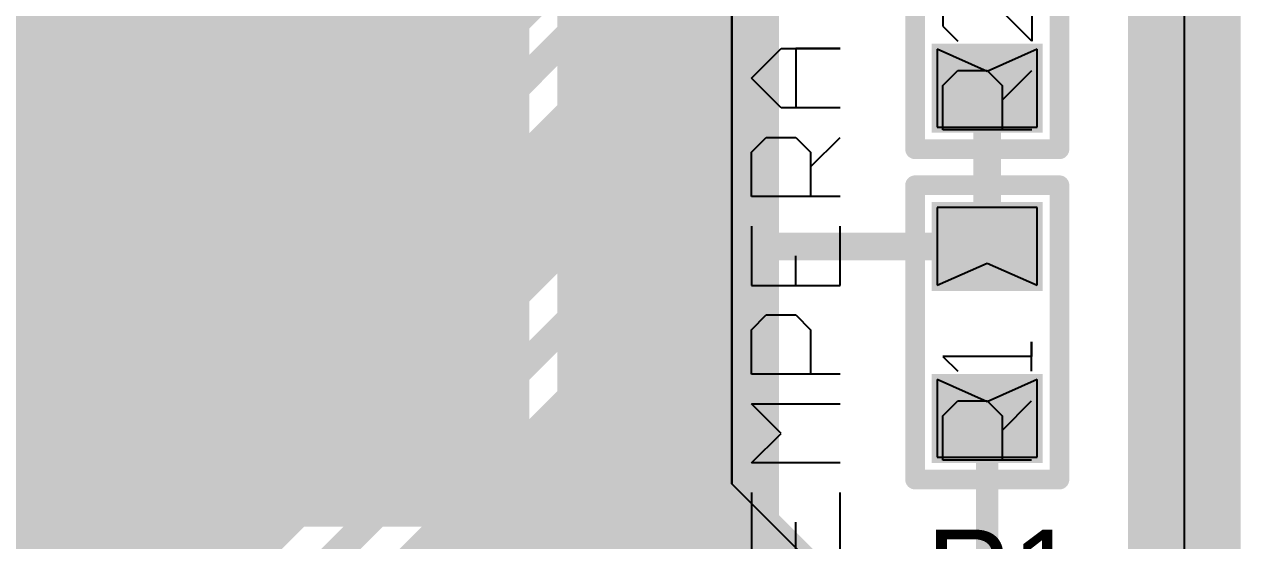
# Model space of a CAD drawing. Header units: millimetres. Extents: x 0.11 to 5.67, y 0.55 to 4.24.
# Drawn here: x 5.0157 to 5.4472, y 2.4734 to 2.6565 of the extents above; entities that cross this region are included whole.
import ezdxf

# ---------------------------------------------------------------- set-up
doc = ezdxf.new("R2010")
doc.units = ezdxf.units.MM
doc.header["$MEASUREMENT"] = 0
for name, color, linetype in [('BottomLayer', 5, 'Continuous'), ('InternalPlane1', 76, 'Continuous'), ('InternalPlane2', 16, 'Continuous'), ('KeepOutLayer', 6, 'Continuous'), ('Mechanical3', 76, 'Continuous'), ('TopLayer', 1, 'Continuous'), ('TopOverlay', 2, 'Continuous'), ('TopPaste', 8, 'Continuous'), ('TopSolder', 216, 'Continuous')]:
    doc.layers.add(name, color=color, linetype=linetype)

# ---------------------------------------------------------------- blocks, each defined once
blk = doc.blocks.new('RC0603_172')
at = {"layer": 'Mechanical3'}
for p, q in [((-0.0452756, -0.015748), (-0.0452756, 0.0157379)), ((-0.0452756, 0.0157379), (-0.0295326, 0.0157379)), ((-0.0295326, 0.0157379), (-0.024285, 0.0104903)), ((-0.008542, 0.0157379), (-0.0137897, 0.0104903)), ((0.0019533, 0.0157379), (-0.008542, 0.0157379)), ((0.0072009, 0.0104903), (0.0019533, 0.0157379)), ((-0.024285, 0.0104903), (-0.024285, -5e-06)), ((0.0072009, 0.0052426), (0.0072009, 0.0104903)), ((-0.0137897, -0.015748), (0.0072009, 0.0052426)), ((-0.024285, -5e-06), (-0.0295326, -0.0052527)), ((-0.0295326, -0.0052527), (-0.0452756, -0.0052527)), ((-0.0347803, -0.0052527), (-0.024285, -0.015748)), ((0.0072009, -0.015748), (-0.0137897, -0.015748))]:
    blk.add_line(p, q, dxfattribs=at)
at = {"layer": 'TopLayer'}
for points in [[(-0.0442913, -0.0177165), (-0.0167323, -0.0177165), (-0.0442913, 0.0177165), (-0.0167323, 0.0177165)], [(0.0442677, 0.0177165), (0.0167087, 0.0177165), (0.0442677, -0.0177165), (0.0167087, -0.0177165)]]:
    blk.add_solid(points, dxfattribs=at)
at = {"layer": 'TopOverlay', "const_width": 0.0070079}
for points in [[(-0.0521653, 0.0255906), (-0.0521653, -0.0255906)], [(-0.0521653, 0.0255906), (0.0521654, 0.0255906)], [(0.0521654, 0.0255906), (0.0521654, -0.0255906)], [(-0.0521653, -0.0255906), (0.0521654, -0.0255906)]]:
    blk.add_lwpolyline(points, dxfattribs=at)
at = {"layer": 'TopOverlay', "const_width": 0.0035039}
for points in [[(-0.0539173, 0.0255906, 1), (-0.0504133, 0.0255906, 1)], [(-0.0539173, 0.0255906, 1), (-0.0504133, 0.0255906, 1)], [(0.0504134, 0.0255906, 1), (0.0539174, 0.0255906, 1)], [(0.0504134, 0.0255906, 1), (0.0539174, 0.0255906, 1)], [(-0.0539173, -0.0255906, 1), (-0.0504133, -0.0255906, 1)], [(-0.0539173, -0.0255906, 1), (-0.0504133, -0.0255906, 1)], [(0.0504134, -0.0255906, 1), (0.0539174, -0.0255906, 1)], [(0.0504134, -0.0255906, 1), (0.0539174, -0.0255906, 1)]]:
    blk.add_lwpolyline(points, format="xyb", close=True, dxfattribs=at)
at = {"layer": 'TopPaste'}
for p, q in [((-0.0442913, 0.0177165), (-0.0442913, -0.0177165)), ((-0.0167323, 0.0177165), (-0.0442913, 0.0177165)), ((-0.0246063, 0), (-0.0167323, 0.0177165)), ((0.0442677, 0.0177165), (0.0167087, 0.0177165)), ((0.0167087, 0.0177165), (0.0245827, 0)), ((0.0442677, -0.0177165), (0.0442677, 0.0177165)), ((-0.0167323, -0.0177165), (-0.0246063, 0)), ((0.0245827, 0), (0.0167087, -0.0177165)), ((-0.0442913, -0.0177165), (-0.0167323, -0.0177165)), ((0.0167087, -0.0177165), (0.0442677, -0.0177165))]:
    blk.add_line(p, q, dxfattribs=at)
at = {"layer": 'TopSolder'}
for points in [[(-0.0462598, -0.019685), (-0.0147638, -0.019685), (-0.0462598, 0.019685), (-0.0147638, 0.019685)], [(0.0462362, 0.019685), (0.0147402, 0.019685), (0.0462362, -0.019685), (0.0147402, -0.019685)]]:
    blk.add_solid(points, dxfattribs=at)
blk = doc.blocks.new('RC0603_173')
at = {"layer": 'Mechanical3'}
for p, q in [((-0.0452756, -0.015748), (-0.0452756, 0.0157379)), ((-0.0452756, 0.0157379), (-0.0295326, 0.0157379)), ((-0.0295326, 0.0157379), (-0.024285, 0.0104903)), ((-0.008542, 0.0157379), (-0.0137897, 0.0104903)), ((-0.008542, -0.015748), (-0.008542, 0.0157379)), ((-0.024285, 0.0104903), (-0.024285, -5e-06)), ((-0.024285, -5e-06), (-0.0295326, -0.0052527)), ((-0.0295326, -0.0052527), (-0.0452756, -0.0052527)), ((-0.0347803, -0.0052527), (-0.024285, -0.015748)), ((-0.0137897, -0.015748), (-0.0032944, -0.015748)), ((-0.0032944, -0.015748), (-0.008542, -0.015748))]:
    blk.add_line(p, q, dxfattribs=at)
at = {"layer": 'TopLayer'}
for points in [[(-0.0442913, -0.0177165), (-0.0167323, -0.0177165), (-0.0442913, 0.0177165), (-0.0167323, 0.0177165)], [(0.0442677, 0.0177165), (0.0167087, 0.0177165), (0.0442677, -0.0177165), (0.0167087, -0.0177165)]]:
    blk.add_solid(points, dxfattribs=at)
at = {"layer": 'TopOverlay', "const_width": 0.0070079}
for points in [[(-0.0521653, 0.0255906), (-0.0521653, -0.0255906)], [(-0.0521653, 0.0255906), (0.0521654, 0.0255906)], [(0.0521654, 0.0255906), (0.0521654, -0.0255906)], [(-0.0521653, -0.0255906), (0.0521654, -0.0255906)]]:
    blk.add_lwpolyline(points, dxfattribs=at)
at = {"layer": 'TopOverlay', "const_width": 0.0035039}
for points in [[(-0.0539173, 0.0255906, 1), (-0.0504133, 0.0255906, 1)], [(-0.0539173, 0.0255906, 1), (-0.0504133, 0.0255906, 1)], [(0.0504134, 0.0255906, 1), (0.0539174, 0.0255906, 1)], [(0.0504134, 0.0255906, 1), (0.0539174, 0.0255906, 1)], [(-0.0539173, -0.0255906, 1), (-0.0504133, -0.0255906, 1)], [(-0.0539173, -0.0255906, 1), (-0.0504133, -0.0255906, 1)], [(0.0504134, -0.0255906, 1), (0.0539174, -0.0255906, 1)], [(0.0504134, -0.0255906, 1), (0.0539174, -0.0255906, 1)]]:
    blk.add_lwpolyline(points, format="xyb", close=True, dxfattribs=at)
at = {"layer": 'TopPaste'}
for p, q in [((-0.0442913, 0.0177165), (-0.0442913, -0.0177165)), ((-0.0167323, 0.0177165), (-0.0442913, 0.0177165)), ((-0.0246063, 0), (-0.0167323, 0.0177165)), ((0.0442677, 0.0177165), (0.0167087, 0.0177165)), ((0.0167087, 0.0177165), (0.0245827, 0)), ((0.0442677, -0.0177165), (0.0442677, 0.0177165)), ((-0.0167323, -0.0177165), (-0.0246063, 0)), ((0.0245827, 0), (0.0167087, -0.0177165)), ((-0.0442913, -0.0177165), (-0.0167323, -0.0177165)), ((0.0167087, -0.0177165), (0.0442677, -0.0177165))]:
    blk.add_line(p, q, dxfattribs=at)
at = {"layer": 'TopSolder'}
for points in [[(-0.0462598, -0.019685), (-0.0147638, -0.019685), (-0.0462598, 0.019685), (-0.0147638, 0.019685)], [(0.0462362, 0.019685), (0.0147402, 0.019685), (0.0462362, -0.019685), (0.0147402, -0.019685)]]:
    blk.add_solid(points, dxfattribs=at)

msp = doc.modelspace()

# ---------------------------------------------------------------- linework, layer by layer
at = {"layer": 'BottomLayer'}
for p, q in [((5.4271653, 2.7367127), (5.4271653, 2.4621064)), ((5.2667323, 2.4936024), (5.2667323, 2.6934056)), ((5.2982283, 2.4621064), (5.2667323, 2.4936024))]:
    msp.add_line(p, q, dxfattribs=at)
for points, const_width in [([(5.2440945, 2.4812992), (5.2440945, 2.9891732)], 0.0787402), ([(5.1909449, 2.5033144), (5.1909449, 2.967158)], 0.007874), ([(4.5758478, 2.6604261), (5.1909449, 2.6604261)], 0.007874), ([(4.5694928, 2.6525521), (5.1909449, 2.6525521)], 0.007874), ([(3.9128033, 2.6446781), (5.1909449, 2.6446781)], 0.007874), ([(3.9133786, 2.6368041), (5.1909449, 2.6368041)], 0.007874), ([(3.9125095, 2.6289301), (5.1909449, 2.6289301)], 0.007874), ([(3.910102, 2.6210561), (5.1909449, 2.6210561)], 0.007874), ([(3.9058467, 2.6131821), (5.1909449, 2.6131821)], 0.007874), ([(3.8989377, 2.6053081), (5.1909449, 2.6053081)], 0.007874), ([(4.8359637, 2.5974341), (5.1909449, 2.5974341)], 0.007874), ([(4.8430321, 2.5895601), (5.1909449, 2.5895601)], 0.007874), ([(4.8459803, 2.5816861), (5.1909449, 2.5816861)], 0.007874), ([(4.8462849, 2.5738121), (5.1909449, 2.5738121)], 0.007874), ([(4.8440503, 2.5659381), (5.1909449, 2.5659381)], 0.007874), ([(4.8383275, 2.5580641), (5.1909449, 2.5580641)], 0.007874), ([(4.1481102, 2.5501901), (5.1909449, 2.5501901)], 0.007874), ([(4.1481102, 2.5423161), (5.1909449, 2.5423161)], 0.007874), ([(4.1481102, 2.5344421), (5.1909449, 2.5344421)], 0.007874), ([(4.1481102, 2.5265681), (5.1909449, 2.5265681)], 0.007874), ([(4.1481102, 2.5186941), (5.1909449, 2.5186941)], 0.007874), ([(5.1919292, 2.4291339), (5.2440945, 2.4812992)], 0.0787402), ([(3.9065863, 2.5108201), (5.1909449, 2.5108201)], 0.007874), ([(3.899218, 2.5029461), (5.1905766, 2.5029461)], 0.007874), ([(5.169914, 2.4822835), (5.1909449, 2.5033144)], 0.007874), ([(3.8856154, 2.4950721), (5.1827026, 2.4950721)], 0.007874), ([(3.4890979, 2.4871981), (5.1748286, 2.4871981)], 0.007874), ([(4.7362205, 2.4822835), (5.169914, 2.4822835)], 0.007874)]:
    msp.add_lwpolyline(points, dxfattribs=dict(at, const_width=const_width))
for points, const_width in [([(5.1889764, 2.6604261, 1), (5.1929134, 2.6604261, 1)], 0.003937), ([(5.1889764, 2.6525521, 1), (5.1929134, 2.6525521, 1)], 0.003937), ([(5.1889764, 2.6446781, 1), (5.1929134, 2.6446781, 1)], 0.003937), ([(5.1889764, 2.6368041, 1), (5.1929134, 2.6368041, 1)], 0.003937), ([(5.1889764, 2.6289301, 1), (5.1929134, 2.6289301, 1)], 0.003937), ([(5.1889764, 2.6210561, 1), (5.1929134, 2.6210561, 1)], 0.003937), ([(5.1889764, 2.6131821, 1), (5.1929134, 2.6131821, 1)], 0.003937), ([(5.1889764, 2.6053081, 1), (5.1929134, 2.6053081, 1)], 0.003937), ([(5.1889764, 2.5974341, 1), (5.1929134, 2.5974341, 1)], 0.003937), ([(5.1889764, 2.5895601, 1), (5.1929134, 2.5895601, 1)], 0.003937), ([(5.1889764, 2.5816861, 1), (5.1929134, 2.5816861, 1)], 0.003937), ([(5.1889764, 2.5738121, 1), (5.1929134, 2.5738121, 1)], 0.003937), ([(5.1889764, 2.5659381, 1), (5.1929134, 2.5659381, 1)], 0.003937), ([(5.1889764, 2.5580641, 1), (5.1929134, 2.5580641, 1)], 0.003937), ([(5.1889764, 2.5501901, 1), (5.1929134, 2.5501901, 1)], 0.003937), ([(5.1889764, 2.5423161, 1), (5.1929134, 2.5423161, 1)], 0.003937), ([(5.1889764, 2.5344421, 1), (5.1929134, 2.5344421, 1)], 0.003937), ([(5.1889764, 2.5265681, 1), (5.1929134, 2.5265681, 1)], 0.003937), ([(5.1889764, 2.5186941, 1), (5.1929134, 2.5186941, 1)], 0.003937), ([(5.2244095, 2.4812992, 1), (5.2637795, 2.4812992, 1)], 0.0393701), ([(5.2244095, 2.4812992, 1), (5.2637795, 2.4812992, 1)], 0.0393701), ([(5.1889764, 2.5108201, 1), (5.1929134, 2.5108201, 1)], 0.003937), ([(5.1886081, 2.5029461, 1), (5.1925451, 2.5029461, 1)], 0.003937), ([(5.1889764, 2.5033144, 1), (5.1929134, 2.5033144, 1)], 0.003937), ([(5.1889764, 2.5033144, 1), (5.1929134, 2.5033144, 1)], 0.003937), ([(5.1807341, 2.4950721, 1), (5.1846711, 2.4950721, 1)], 0.003937), ([(5.1728601, 2.4871981, 1), (5.1767971, 2.4871981, 1)], 0.003937), ([(5.1679455, 2.4822835, 1), (5.1718825, 2.4822835, 1)], 0.003937), ([(5.1679455, 2.4822835, 1), (5.1718825, 2.4822835, 1)], 0.003937)]:
    msp.add_lwpolyline(points, format="xyb", close=True, dxfattribs=dict(at, const_width=const_width))
at = {"layer": 'InternalPlane1'}
for p, q in [((5.4271653, 2.7367127), (5.4271653, 2.4621064)), ((5.2667323, 2.4936024), (5.2667323, 2.6934056)), ((5.2667323, 2.6934056), (5.2667323, 2.4936024)), ((5.2982283, 2.4621064), (5.2667323, 2.4936024)), ((5.2667323, 2.4936024), (5.2982283, 2.4621064))]:
    msp.add_line(p, q, dxfattribs=at)
at = {"layer": 'InternalPlane1', "const_width": 0.04}
msp.add_lwpolyline([(5.4271653, 0.621063), (5.4271653, 4.1643701)], dxfattribs=at)
at = {"layer": 'InternalPlane2'}
for p, q in [((5.4271653, 2.7367126), (5.4271653, 2.4621063)), ((5.2667323, 2.4936023), (5.2667323, 2.6934055)), ((5.2667323, 2.6934055), (5.2667323, 2.4936023)), ((5.2982283, 2.4621063), (5.2667323, 2.4936023)), ((5.2667323, 2.4936023), (5.2982283, 2.4621063))]:
    msp.add_line(p, q, dxfattribs=at)
at = {"layer": 'InternalPlane2', "const_width": 0.04}
msp.add_lwpolyline([(5.4271653, 0.621063), (5.4271653, 4.1643701)], dxfattribs=at)
at = {"layer": 'KeepOutLayer', "const_width": 0.007874}
msp.add_lwpolyline([(5.4271653, 0.621063), (5.4271653, 4.1643701)], dxfattribs=at)
at = {"layer": 'TopLayer'}
for p, q in [((5.4271653, 2.7367127), (5.4271653, 2.4621064)), ((5.2667323, 2.4936024), (5.2667323, 2.6934056)), ((5.2982283, 2.4621064), (5.2667323, 2.4936024))]:
    msp.add_line(p, q, dxfattribs=at)
for points, const_width in [([(5.0306279, 2.5423228), (5.3169291, 2.828624)], 0.0098425), ([(5.0371509, 2.5265748), (5.3364163, 2.8258402)], 0.0098425), ([(5.0417054, 2.5088583), (5.3586875, 2.8258404)], 0.0098425), ([(5.0492127, 2.4931103), (5.3783726, 2.8222702)], 0.0098425), ([(5.0228818, 2.5610235), (5.2157953, 2.753937)], 0.007874), ([(5.0624361, 2.4798869), (5.2667323, 2.6841831)], 0.007874), ([(5.2667323, 2.5964508), (5.2667323, 2.6841831)], 0.007874), ([(4.9320866, 2.6604261), (5.1222844, 2.6604261)], 0.007874), ([(5.2429753, 2.6604261), (5.2667323, 2.6604261)], 0.007874), ([(4.9320866, 2.6525521), (5.1144104, 2.6525521)], 0.007874), ([(5.2351013, 2.6525521), (5.2667323, 2.6525521)], 0.007874), ([(4.9320866, 2.6446781), (5.1065364, 2.6446781)], 0.007874), ([(5.2272273, 2.6446781), (5.2667323, 2.6446781)], 0.007874), ([(4.9320866, 2.6368041), (5.0986624, 2.6368041)], 0.007874), ([(5.2193533, 2.6368041), (5.2667323, 2.6368041)], 0.007874), ([(5.3572834, 2.5777529), (5.3572834, 2.6338583)], 0.0098425), ([(4.9320866, 2.6289301), (5.0907884, 2.6289301)], 0.007874), ([(5.2114793, 2.6289301), (5.2667323, 2.6289301)], 0.007874), ([(4.9320866, 2.6210561), (5.0829144, 2.6210561)], 0.007874), ([(5.2036053, 2.6210561), (5.2667323, 2.6210561)], 0.007874), ([(4.9320866, 2.6131821), (5.0750404, 2.6131821)], 0.007874), ([(5.1957313, 2.6131821), (5.2667323, 2.6131821)], 0.007874), ([(4.8444881, 2.6053081), (5.0671664, 2.6053081)], 0.007874), ([(5.1878573, 2.6053081), (5.2667323, 2.6053081)], 0.007874), ([(4.8444881, 2.5974341), (5.0592924, 2.5974341)], 0.007874), ([(5.1799833, 2.5974341), (5.2667323, 2.5974341)], 0.007874), ([(5.2352304, 2.5964508), (5.2667323, 2.5964508)], 0.007874), ([(4.8444881, 2.5895601), (5.0514184, 2.5895601)], 0.007874), ([(5.0877263, 2.4566928), (5.222007, 2.5909735)], 0.007874), ([(5.1721093, 2.5895601), (5.2205936, 2.5895601)], 0.007874), ([(4.8459803, 2.5816861), (5.0435444, 2.5816861)], 0.007874), ([(5.1642353, 2.5816861), (5.2127196, 2.5816861)], 0.007874), ([(5.0954724, 2.4379921), (5.2352304, 2.5777501)], 0.0098425), ([(5.2352304, 2.5777501), (5.3572806, 2.5777501)], 0.0098425), ([(5.3572806, 2.5777501), (5.3572834, 2.5777529)], 0.0098425), ([(4.8462849, 2.5738121), (5.0356704, 2.5738121)], 0.007874), ([(5.1563613, 2.5738121), (5.2048456, 2.5738121)], 0.007874), ([(4.8440503, 2.5659381), (5.0277964, 2.5659381)], 0.007874), ([(5.1484873, 2.5659381), (5.1969716, 2.5659381)], 0.007874), ([(4.8410371, 2.5610235), (5.0228818, 2.5610235)], 0.007874), ([(5.1086958, 2.4247687), (5.2429765, 2.5590494)], 0.007874), ([(5.2429765, 2.5590494), (5.2667323, 2.5590494)], 0.007874), ([(5.2667323, 2.4936024), (5.2667323, 2.5590494)], 0.007874), ([(5.1406133, 2.5580641), (5.1890976, 2.5580641)], 0.007874), ([(5.2419912, 2.5580641), (5.2667323, 2.5580641)], 0.007874), ([(5.1327393, 2.5501901), (5.1812236, 2.5501901)], 0.007874), ([(5.2341172, 2.5501901), (5.2667323, 2.5501901)], 0.007874), ([(4.6791339, 2.5423228), (5.0306279, 2.5423228)], 0.0098425), ([(5.1248653, 2.5423161), (5.1733496, 2.5423161)], 0.007874), ([(5.2262432, 2.5423161), (5.2667323, 2.5423161)], 0.007874), ([(5.1169913, 2.5344421), (5.1654756, 2.5344421)], 0.007874), ([(5.2183692, 2.5344421), (5.2667323, 2.5344421)], 0.007874), ([(4.6683071, 2.5265748), (5.0371509, 2.5265748)], 0.0098425), ([(5.1091173, 2.5265681), (5.1576016, 2.5265681)], 0.007874), ([(5.2104952, 2.5265681), (5.2667323, 2.5265681)], 0.007874), ([(5.1012433, 2.5186941), (5.1497276, 2.5186941)], 0.007874), ([(5.2026212, 2.5186941), (5.2667323, 2.5186941)], 0.007874), ([(5.3572806, 2.437995), (5.3572806, 2.5167501)], 0.007874), ([(4.656496, 2.5088583), (5.0417054, 2.5088583)], 0.0098425), ([(5.0933693, 2.5108201), (5.1418536, 2.5108201)], 0.007874), ([(5.1947472, 2.5108201), (5.2667323, 2.5108201)], 0.007874), ([(5.0854953, 2.5029461), (5.1339796, 2.5029461)], 0.007874), ([(5.1868732, 2.5029461), (5.2667323, 2.5029461)], 0.007874), ([(5.0776213, 2.4950721), (5.1261056, 2.4950721)], 0.007874), ([(5.1789992, 2.4950721), (5.2667323, 2.4950721)], 0.007874), ([(4.644685, 2.4931103), (5.0492127, 2.4931103)], 0.0098425), ([(5.2667323, 2.4936024), (5.2982283, 2.4621064)], 0.007874), ([(5.0697473, 2.4871981), (5.1182316, 2.4871981)], 0.007874), ([(5.1711252, 2.4871981), (5.2731366, 2.4871981)], 0.007874), ([(5.0618482, 2.4793241), (5.1103576, 2.4793241)], 0.007874), ([(5.1632512, 2.4793241), (5.2810106, 2.4793241)], 0.007874), ([(4.644685, 2.4744096), (5.0492127, 2.4744096)], 0.007874), ([(4.3896424, 2.4714501), (5.1024836, 2.4714501)], 0.007874), ([(5.1553772, 2.4714501), (5.2888846, 2.4714501)], 0.007874)]:
    msp.add_lwpolyline(points, dxfattribs=dict(at, const_width=const_width))
for points, const_width in [([(5.1203159, 2.6604261, 1), (5.1242529, 2.6604261, 1)], 0.003937), ([(5.2647638, 2.6604261, 1), (5.2687008, 2.6604261, 1)], 0.003937), ([(5.1124419, 2.6525521, 1), (5.1163789, 2.6525521, 1)], 0.003937), ([(5.2331328, 2.6525521, 1), (5.2370698, 2.6525521, 1)], 0.003937), ([(5.2647638, 2.6525521, 1), (5.2687008, 2.6525521, 1)], 0.003937), ([(5.1045679, 2.6446781, 1), (5.1085049, 2.6446781, 1)], 0.003937), ([(5.2252588, 2.6446781, 1), (5.2291958, 2.6446781, 1)], 0.003937), ([(5.2647638, 2.6446781, 1), (5.2687008, 2.6446781, 1)], 0.003937), ([(5.0966939, 2.6368041, 1), (5.1006309, 2.6368041, 1)], 0.003937), ([(5.2173848, 2.6368041, 1), (5.2213218, 2.6368041, 1)], 0.003937), ([(5.2647638, 2.6368041, 1), (5.2687008, 2.6368041, 1)], 0.003937), ([(5.3548228, 2.6338583, 1), (5.359744, 2.6338583, 1)], 0.0049212), ([(5.0888199, 2.6289301, 1), (5.0927569, 2.6289301, 1)], 0.003937), ([(5.2095108, 2.6289301, 1), (5.2134478, 2.6289301, 1)], 0.003937), ([(5.2647638, 2.6289301, 1), (5.2687008, 2.6289301, 1)], 0.003937), ([(5.0809459, 2.6210561, 1), (5.0848829, 2.6210561, 1)], 0.003937), ([(5.2016368, 2.6210561, 1), (5.2055738, 2.6210561, 1)], 0.003937), ([(5.2647638, 2.6210561, 1), (5.2687008, 2.6210561, 1)], 0.003937), ([(5.0730719, 2.6131821, 1), (5.0770089, 2.6131821, 1)], 0.003937), ([(5.1937628, 2.6131821, 1), (5.1976998, 2.6131821, 1)], 0.003937), ([(5.2647638, 2.6131821, 1), (5.2687008, 2.6131821, 1)], 0.003937), ([(5.0651979, 2.6053081, 1), (5.0691349, 2.6053081, 1)], 0.003937), ([(5.1858888, 2.6053081, 1), (5.1898258, 2.6053081, 1)], 0.003937), ([(5.2647638, 2.6053081, 1), (5.2687008, 2.6053081, 1)], 0.003937), ([(5.0573239, 2.5974341, 1), (5.0612609, 2.5974341, 1)], 0.003937), ([(5.1780148, 2.5974341, 1), (5.1819518, 2.5974341, 1)], 0.003937), ([(5.2332619, 2.5964508, 1), (5.2371989, 2.5964508, 1)], 0.003937), ([(5.2332619, 2.5964508, 1), (5.2371989, 2.5964508, 1)], 0.003937), ([(5.2332619, 2.5964508, 1), (5.2371989, 2.5964508, 1)], 0.003937), ([(5.2647638, 2.5974341, 1), (5.2687008, 2.5974341, 1)], 0.003937), ([(5.2647638, 2.5964508, 1), (5.2687008, 2.5964508, 1)], 0.003937), ([(5.2647638, 2.5964508, 1), (5.2687008, 2.5964508, 1)], 0.003937), ([(5.0494499, 2.5895601, 1), (5.0533869, 2.5895601, 1)], 0.003937), ([(5.1701408, 2.5895601, 1), (5.1740778, 2.5895601, 1)], 0.003937), ([(5.2186251, 2.5895601, 1), (5.2225621, 2.5895601, 1)], 0.003937), ([(5.2200385, 2.5909735, 1), (5.2239755, 2.5909735, 1)], 0.003937), ([(5.2200385, 2.5909735, 1), (5.2239755, 2.5909735, 1)], 0.003937), ([(5.2200385, 2.5909735, 1), (5.2239755, 2.5909735, 1)], 0.003937), ([(5.0415759, 2.5816861, 1), (5.0455129, 2.5816861, 1)], 0.003937), ([(5.1622668, 2.5816861, 1), (5.1662038, 2.5816861, 1)], 0.003937), ([(5.2107511, 2.5816861, 1), (5.2146881, 2.5816861, 1)], 0.003937), ([(5.2327698, 2.5777501, 1), (5.237691, 2.5777501, 1)], 0.0049212), ([(5.2327698, 2.5777501, 1), (5.237691, 2.5777501, 1)], 0.0049212), ([(5.35482, 2.5777501, 1), (5.3597412, 2.5777501, 1)], 0.0049212), ([(5.35482, 2.5777501, 1), (5.3597412, 2.5777501, 1)], 0.0049212), ([(5.3548228, 2.5777529, 1), (5.359744, 2.5777529, 1)], 0.0049212), ([(5.3548228, 2.5777529, 1), (5.359744, 2.5777529, 1)], 0.0049212), ([(5.0337019, 2.5738121, 1), (5.0376389, 2.5738121, 1)], 0.003937), ([(5.1543928, 2.5738121, 1), (5.1583298, 2.5738121, 1)], 0.003937), ([(5.2028771, 2.5738121, 1), (5.2068141, 2.5738121, 1)], 0.003937), ([(5.0258279, 2.5659381, 1), (5.0297649, 2.5659381, 1)], 0.003937), ([(5.1465188, 2.5659381, 1), (5.1504558, 2.5659381, 1)], 0.003937), ([(5.1950031, 2.5659381, 1), (5.1989401, 2.5659381, 1)], 0.003937), ([(5.0209133, 2.5610235, 1), (5.0248503, 2.5610235, 1)], 0.003937), ([(5.0209133, 2.5610235, 1), (5.0248503, 2.5610235, 1)], 0.003937), ([(5.241008, 2.5590494, 1), (5.244945, 2.5590494, 1)], 0.003937), ([(5.241008, 2.5590494, 1), (5.244945, 2.5590494, 1)], 0.003937), ([(5.2647638, 2.5590494, 1), (5.2687008, 2.5590494, 1)], 0.003937), ([(5.2647638, 2.5590494, 1), (5.2687008, 2.5590494, 1)], 0.003937), ([(5.1386448, 2.5580641, 1), (5.1425818, 2.5580641, 1)], 0.003937), ([(5.1871291, 2.5580641, 1), (5.1910661, 2.5580641, 1)], 0.003937), ([(5.2400227, 2.5580641, 1), (5.2439597, 2.5580641, 1)], 0.003937), ([(5.2647638, 2.5580641, 1), (5.2687008, 2.5580641, 1)], 0.003937), ([(5.1307708, 2.5501901, 1), (5.1347078, 2.5501901, 1)], 0.003937), ([(5.1792551, 2.5501901, 1), (5.1831921, 2.5501901, 1)], 0.003937), ([(5.2321487, 2.5501901, 1), (5.2360857, 2.5501901, 1)], 0.003937), ([(5.2647638, 2.5501901, 1), (5.2687008, 2.5501901, 1)], 0.003937), ([(5.0281673, 2.5423228, 1), (5.0330885, 2.5423228, 1)], 0.0049212), ([(5.0281673, 2.5423228, 1), (5.0330885, 2.5423228, 1)], 0.0049212), ([(5.1228968, 2.5423161, 1), (5.1268338, 2.5423161, 1)], 0.003937), ([(5.1713811, 2.5423161, 1), (5.1753181, 2.5423161, 1)], 0.003937), ([(5.2242747, 2.5423161, 1), (5.2282117, 2.5423161, 1)], 0.003937), ([(5.2647638, 2.5423161, 1), (5.2687008, 2.5423161, 1)], 0.003937), ([(5.1150228, 2.5344421, 1), (5.1189598, 2.5344421, 1)], 0.003937), ([(5.1635071, 2.5344421, 1), (5.1674441, 2.5344421, 1)], 0.003937), ([(5.2164007, 2.5344421, 1), (5.2203377, 2.5344421, 1)], 0.003937), ([(5.2647638, 2.5344421, 1), (5.2687008, 2.5344421, 1)], 0.003937), ([(5.0346903, 2.5265748, 1), (5.0396115, 2.5265748, 1)], 0.0049212), ([(5.0346903, 2.5265748, 1), (5.0396115, 2.5265748, 1)], 0.0049212), ([(5.1071488, 2.5265681, 1), (5.1110858, 2.5265681, 1)], 0.003937), ([(5.1556331, 2.5265681, 1), (5.1595701, 2.5265681, 1)], 0.003937), ([(5.2085267, 2.5265681, 1), (5.2124637, 2.5265681, 1)], 0.003937), ([(5.2647638, 2.5265681, 1), (5.2687008, 2.5265681, 1)], 0.003937), ([(5.0992748, 2.5186941, 1), (5.1032118, 2.5186941, 1)], 0.003937), ([(5.1477591, 2.5186941, 1), (5.1516961, 2.5186941, 1)], 0.003937), ([(5.2006527, 2.5186941, 1), (5.2045897, 2.5186941, 1)], 0.003937), ([(5.2647638, 2.5186941, 1), (5.2687008, 2.5186941, 1)], 0.003937), ([(5.3553121, 2.5167501, 1), (5.3592491, 2.5167501, 1)], 0.003937), ([(5.0392448, 2.5088583, 1), (5.044166, 2.5088583, 1)], 0.0049212), ([(5.0392448, 2.5088583, 1), (5.044166, 2.5088583, 1)], 0.0049212), ([(5.0914008, 2.5108201, 1), (5.0953378, 2.5108201, 1)], 0.003937), ([(5.1398851, 2.5108201, 1), (5.1438221, 2.5108201, 1)], 0.003937), ([(5.1927787, 2.5108201, 1), (5.1967157, 2.5108201, 1)], 0.003937), ([(5.2647638, 2.5108201, 1), (5.2687008, 2.5108201, 1)], 0.003937), ([(5.0835268, 2.5029461, 1), (5.0874638, 2.5029461, 1)], 0.003937), ([(5.1320111, 2.5029461, 1), (5.1359481, 2.5029461, 1)], 0.003937), ([(5.1849047, 2.5029461, 1), (5.1888417, 2.5029461, 1)], 0.003937), ([(5.2647638, 2.5029461, 1), (5.2687008, 2.5029461, 1)], 0.003937), ([(5.0756528, 2.4950721, 1), (5.0795898, 2.4950721, 1)], 0.003937), ([(5.1241371, 2.4950721, 1), (5.1280741, 2.4950721, 1)], 0.003937), ([(5.1770307, 2.4950721, 1), (5.1809677, 2.4950721, 1)], 0.003937), ([(5.2647638, 2.4950721, 1), (5.2687008, 2.4950721, 1)], 0.003937), ([(5.0467521, 2.4931103, 1), (5.0516733, 2.4931103, 1)], 0.0049212), ([(5.0467521, 2.4931103, 1), (5.0516733, 2.4931103, 1)], 0.0049212), ([(5.2647638, 2.4936024, 1), (5.2687008, 2.4936024, 1)], 0.003937), ([(5.2647638, 2.4936024, 1), (5.2687008, 2.4936024, 1)], 0.003937), ([(5.0677788, 2.4871981, 1), (5.0717158, 2.4871981, 1)], 0.003937), ([(5.1162631, 2.4871981, 1), (5.1202001, 2.4871981, 1)], 0.003937), ([(5.1691567, 2.4871981, 1), (5.1730937, 2.4871981, 1)], 0.003937), ([(5.2711681, 2.4871981, 1), (5.2751051, 2.4871981, 1)], 0.003937), ([(5.0598797, 2.4793241, 1), (5.0638167, 2.4793241, 1)], 0.003937), ([(5.0604676, 2.4798869, 1), (5.0644046, 2.4798869, 1)], 0.003937), ([(5.0604676, 2.4798869, 1), (5.0644046, 2.4798869, 1)], 0.003937), ([(5.0604676, 2.4798869, 1), (5.0644046, 2.4798869, 1)], 0.003937), ([(5.1083891, 2.4793241, 1), (5.1123261, 2.4793241, 1)], 0.003937), ([(5.1612827, 2.4793241, 1), (5.1652197, 2.4793241, 1)], 0.003937), ([(5.2790421, 2.4793241, 1), (5.2829791, 2.4793241, 1)], 0.003937), ([(5.0472442, 2.4744096, 1), (5.0511812, 2.4744096, 1)], 0.003937), ([(5.0472442, 2.4744096, 1), (5.0511812, 2.4744096, 1)], 0.003937), ([(5.0472442, 2.4744096, 1), (5.0511812, 2.4744096, 1)], 0.003937), ([(5.1005151, 2.4714501, 1), (5.1044521, 2.4714501, 1)], 0.003937), ([(5.1534087, 2.4714501, 1), (5.1573457, 2.4714501, 1)], 0.003937), ([(5.2869161, 2.4714501, 1), (5.2908531, 2.4714501, 1)], 0.003937)]:
    msp.add_lwpolyline(points, format="xyb", close=True, dxfattribs=dict(at, const_width=const_width))
at = {"layer": 'TopLayer', "const_width": 0.007874}
for points in [[(5.222007, 2.5909735, -0.198912367379658), (5.2352304, 2.5964508)], [(5.222007, 2.5909735, -0.198912367379658), (5.2352304, 2.5964508)], [(5.0624361, 2.4798869, -0.198912367379658), (5.0492127, 2.4744096)], [(5.0624361, 2.4798869, -0.198912367379658), (5.0492127, 2.4744096)]]:
    msp.add_lwpolyline(points, format="xyb", dxfattribs=at)
at = {"layer": 'TopOverlay'}
for p, q in [((5.2736322, 2.6374028), (5.2841275, 2.6478981)), ((5.2841275, 2.6478981), (5.3051181, 2.6478981)), ((5.3051181, 2.6478981), (5.2893751, 2.6478981)), ((5.2893751, 2.6478981), (5.2893751, 2.6269075)), ((5.2841275, 2.6269075), (5.2736322, 2.6374028)), ((5.3051181, 2.6269075), (5.2841275, 2.6269075)), ((5.2736322, 2.6111646), (5.2788798, 2.6164122)), ((5.2788798, 2.6164122), (5.2893751, 2.6164122)), ((5.2893751, 2.6164122), (5.2946228, 2.6111646)), ((5.2946228, 2.6059169), (5.3051181, 2.6164122)), ((5.2736322, 2.5954216), (5.2736322, 2.6111646)), ((5.2946228, 2.6111646), (5.2946228, 2.5954216)), ((5.3051181, 2.5954216), (5.2736322, 2.5954216)), ((5.2736322, 2.5849263), (5.2736322, 2.5639357)), ((5.3051181, 2.5639357), (5.3051181, 2.5849263)), ((5.2893751, 2.5639357), (5.2893751, 2.574431)), ((5.2736322, 2.5639357), (5.3051181, 2.5639357)), ((5.2736322, 2.5481928), (5.2788798, 2.5534404)), ((5.2788798, 2.5534404), (5.2893751, 2.5534404)), ((5.2893751, 2.5534404), (5.2946228, 2.5481928)), ((5.2736322, 2.5324498), (5.2736322, 2.5481928)), ((5.2946228, 2.5481928), (5.2946228, 2.5324498)), ((5.3051181, 2.5324498), (5.2736322, 2.5324498)), ((5.2841275, 2.5114592), (5.2736322, 2.5219545)), ((5.2736322, 2.5219545), (5.3051181, 2.5219545)), ((5.2736322, 2.5009639), (5.2841275, 2.5114592)), ((5.3051181, 2.5009639), (5.2736322, 2.5009639)), ((5.2736322, 2.4904686), (5.2736322, 2.469478)), ((5.3051181, 2.469478), (5.3051181, 2.4904686)), ((5.2893751, 2.469478), (5.2893751, 2.4799733))]:
    msp.add_line(p, q, dxfattribs=at)

# ---------------------------------------------------------------- block references
at = {"rotation": 90}
for name, p in [('RC0603_172', (5.3572834, 2.6643701)), ('RC0603_173', (5.3572806, 2.5472619))]:
    msp.add_blockref(name, p, dxfattribs=at)

# ---------------------------------------------------------------- texts
at = {"layer": 'TopOverlay'}
msp.add_text('R1', height=0.0314961, dxfattribs=at).set_placement((5.3356299, 2.4458661))

doc.saveas('drawing.dxf')
